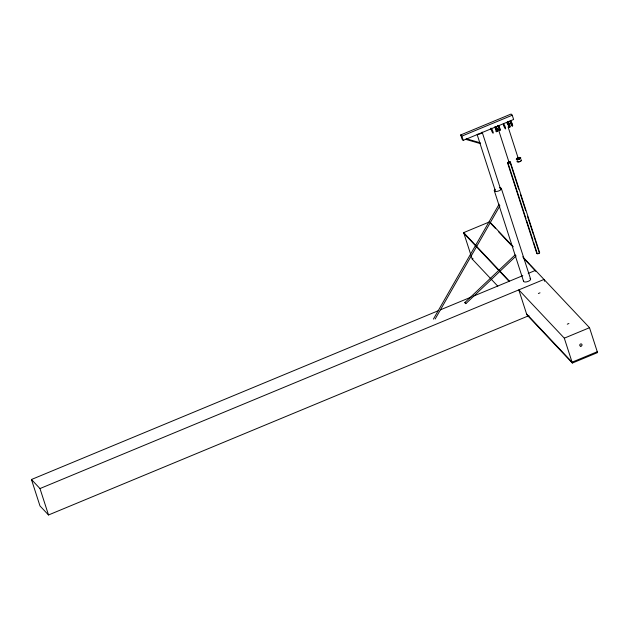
<?xml version="1.0" encoding="UTF-8"?>
<svg xmlns="http://www.w3.org/2000/svg" width="629" height="629" viewBox="0 0 629 629"><rect width="100%" height="100%" fill="white"/><g stroke="black" fill="none" stroke-linecap="round" stroke-linejoin="round"><path stroke-width="0.94" d="M508.201 122.962L509.152 124.062L509.647 126.177L507.941 122.922A2.768 0.487 67.5 0 1 508.539 122.513A2.768 0.487 67.5 0 1 510.072 126.303A2.768 0.487 67.5 0 1 509.215 126.091M512.061 125.486A2.768 0.487 67.5 0 0 512.556 124.896A2.768 0.487 67.5 0 0 511.007 121.318A2.768 0.487 67.5 0 0 510.512 121.908L510.669 123.056M433.397 319.123L499.135 204.197M435.158 319.013L499.921 205.801M515.143 254.847L464.815 302.58L465.224 303.005M516.157 255.917L465.83 303.65L465.429 303.225M494.709 127.593L495.235 128.08M495.833 127.129L497.256 130.502M510.449 121.877L511.943 125.202L511.416 124.715M508.523 126.641L508.586 126.177M460.711 134.936L511.11 114.022L512.25 115.225L513.618 119.479L463.219 140.385L462.079 139.182L460.711 134.936L461.843 136.139L463.219 140.385M461.843 136.139L512.25 115.225M497.783 286.179L472.198 259.038L463.667 232.62L489.708 221.809M464.76 233.068L463.927 233.438L509.034 281.297M472.198 259.038L473.039 258.684M528.981 315.632L48.512 514.978L39.981 505.928L31.45 479.51L438.484 310.632M440.3 309.877L471.121 297.092M472.937 296.338L522.793 275.651M528.234 273.395L535.483 270.384L535.743 271.185L530.058 265.155M31.45 479.51L39.981 488.56L544.014 279.433L544.612 281.281M564.307 338.166L589.515 327.709L597.55 352.594L572.351 363.051L526.85 314.783L518.815 289.89L564.307 338.166L572.351 363.051M597.267 351.721L572.068 362.178L526.567 313.91M477.741 134.221L478.315 134.244A2.768 1.148 -17.9 0 0 481.885 132.766L482.105 132.412A2.768 1.148 -17.9 0 0 482.152 132.09L500.645 189.337M466.404 138.789L480.281 142.807M465.279 139.237L480.084 143.522M496.014 130.903L495.982 129.747M490.376 222.524L513.272 246.812M522.691 256.813L589.515 327.709M490.25 222.918L495.652 228.649M498.475 231.637L511.44 245.404M523.43 258.118L529.138 264.18M463.667 232.62L509.443 281.187M464.87 302.635L465.822 303.634M507.289 123.292L508.374 125.415M499.025 129.047C500.495 130.871 498.349 124.974 498.074 126.626M496.509 130.085C498.176 131.98 495.298 125.281 495.636 128.017M511.015 123.937L511.22 124.353M508.507 124.982L508.704 125.399M495.432 128.442L495.825 129.307M495.927 128.866L496.116 129.307M508.09 126.924L518.335 158.642M510.386 162.062A1.478 0.613 -17.9 0 1 508.342 163.21A1.478 0.613 -17.9 0 1 508.185 162.148A1.478 0.613 -17.9 0 1 510.386 162.062L539.643 252.63M510.323 163.1L518.768 189.243M520.576 194.848L525.702 210.715M527.511 216.321L533.243 234.059M533.848 235.93L538.974 251.804M498.066 128.371L509.152 162.699M508.216 163.713L526.009 218.806M526.615 220.669L532.952 240.278M533.549 242.149L536.867 252.418M507.556 162.887L536.804 253.456M501.376 188.598L530.617 279.134M477.144 134.567L495.33 190.886M494.292 190.666L523.532 281.202M39.981 488.56L48.512 514.978M521.158 159.766A2.374 0.983 -17.9 0 1 519.405 161.81A2.374 0.983 -17.9 0 1 517.211 160.914M520.843 160.765A1.848 0.763 -17.9 0 1 520.592 161.008M519.829 161.433A1.848 0.763 -17.9 0 1 518.469 161.755M518.084 161.739A1.848 0.763 -17.9 0 1 517.486 161.346M539.407 252.378A1.478 0.613 -17.9 0 1 538.314 253.652A1.478 0.613 -17.9 0 1 536.954 253.094M539.1 252.551A1.101 0.456 -17.9 0 1 538.424 253.456A1.101 0.456 -17.9 0 1 537.19 253.22M510.575 123.292A2.768 0.487 67.5 0 1 510.504 121.224A2.768 0.487 67.5 0 1 512.297 125.375A2.768 0.487 67.5 0 1 511.141 124.597M506.722 122.946A2.768 0.487 67.5 0 1 508.193 124.518A2.768 0.487 67.5 0 1 508.617 127.333M507.658 123.087A2.768 0.487 67.5 0 1 508.248 122.639A2.768 0.487 67.5 0 1 509.789 126.421A2.768 0.487 67.5 0 1 508.932 126.209M567.279 324.202A13.854 12.383 -43.3 0 1 568.923 323.503M538.377 293.539A13.854 12.383 -43.3 0 1 540.02 292.831M498.034 125.47A2.768 0.487 67.5 0 1 499.835 129.362A2.768 0.487 67.5 0 1 499.056 129.495M497.956 126.964A2.768 0.487 67.5 0 1 497.657 125.533M494.677 126.861A2.768 0.487 67.5 0 1 496.399 130.47A2.768 0.487 67.5 0 1 495.982 131.343M495.762 126.822A2.768 0.487 67.5 0 1 497.382 130.667A2.768 0.487 67.5 0 1 496.54 130.541M495.44 128.009A2.768 0.487 67.5 0 1 495.267 127.412M498.616 125.643A2.768 0.487 67.5 0 1 500.228 129.488A2.768 0.487 67.5 0 1 499.387 129.354M496.053 126.704A2.768 0.487 67.5 0 1 497.665 130.549A2.768 0.487 67.5 0 1 496.824 130.415M530.027 278.513A3.695 1.525 -17.9 0 1 527.762 281.548A3.695 1.525 -17.9 0 1 523.595 280.77M499.402 187.796A3.695 1.525 -17.9 0 1 500.865 189.659A3.695 1.525 -17.9 0 1 495.731 191.468A3.695 1.525 -17.9 0 1 495.165 189.282M508.499 163.021A1.101 0.456 -17.9 0 0 510.025 162.164A1.101 0.456 -17.9 0 0 508.381 162.235A1.101 0.456 -17.9 0 0 508.499 163.021M517.525 159.782A2.374 0.983 -17.9 0 0 520.812 157.934A2.374 0.983 -17.9 0 0 517.274 158.083A2.374 0.983 -17.9 0 0 517.525 159.782M517.753 159.522A1.848 0.763 -17.9 0 0 520.309 158.083A1.848 0.763 -17.9 0 0 517.549 158.201A1.848 0.763 -17.9 0 0 517.753 159.522M503.459 124.833A2.768 0.487 67.5 0 0 505.457 128.882A2.768 0.487 67.5 0 0 504.537 125.265A2.768 0.487 67.5 0 0 503.459 124.833M580.866 346.186A1.211 1.085 -43.3 0 0 581.896 344.377A1.211 1.085 -43.3 0 0 579.891 344.566A1.211 1.085 -43.3 0 0 580.866 346.186M491.068 129.157A2.768 0.487 67.5 0 0 493.065 133.206A2.768 0.487 67.5 0 0 492.145 129.598A2.768 0.487 67.5 0 0 491.068 129.157"/></g></svg>
